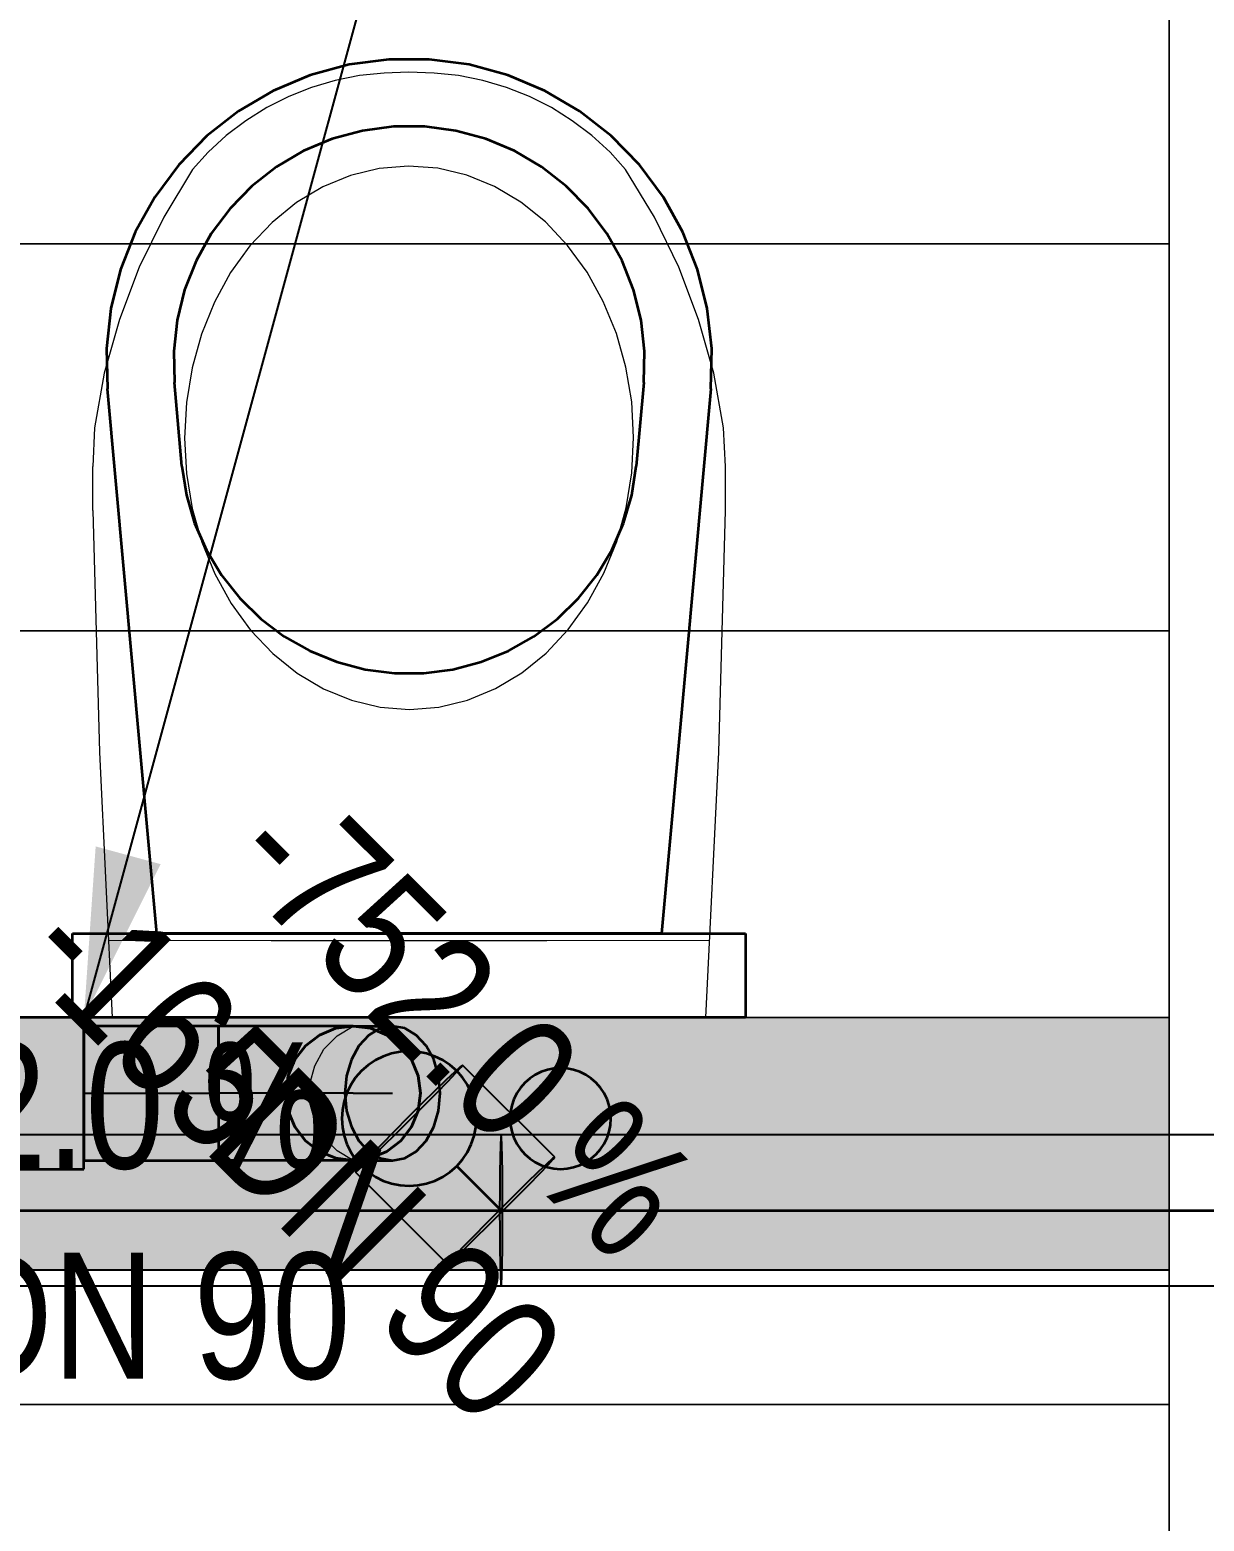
# Model space of a CAD drawing. Extents: x 0 to 756, y -25 to 420.
# Drawn here: x 265.06 to 279.02, y 318.39 to 336.12 of the extents above; entities that cross this region are included whole.
import ezdxf
from ezdxf.lldxf.tags import DXFTag

# ---------------------------------------------------------------- set-up
doc = ezdxf.new("R2010")
doc.units = 0
doc.linetypes.add('_Hiddenline_', pattern=[3, 2, -1])
doc.layers.get('0').update_dxf_attribs({"lineweight": 25})
for name, color, linetype, lineweight in [('ALLGEMEIN03', 7, 'Continuous', 25), ('DESIGN', 7, 'Continuous', 18), ('L_Text', 7, 'Continuous', 25), ('SANIT_R', 7, 'Continuous', 25), ('TREPPE', 7, 'Continuous', 13)]:
    doc.layers.add(name, color=color, linetype=linetype, lineweight=lineweight)
for name, color, linetype, lineweight, true_color in [('L_Abluft', 2, 'Continuous', 35, 0xffff00), ('L_Zuluft', 6, 'Continuous', 35, 0xff00ff), ('S_Einrichtung', 7, 'Continuous', 35, 0x9dff9d), ('S_Kaltwasser', 3, 'Continuous', 35, 0x00ff00), ('S_Schmutzwasser', 7, 'Continuous', 35, 0x808040)]:
    doc.layers.add(name, color=color, linetype=linetype, lineweight=lineweight, true_color=true_color)
doc.styles.get("Standard").update_dxf_attribs({"font": 'arial.ttf'})
tags = doc.linetypes.add('STRICHPUNKT2', pattern=[12.7, 6.35, -3.175, 0, -3.175]).pattern_tags.tags
tags[10:11] = [DXFTag(74, 4), DXFTag(75, 0), DXFTag(340, '0'), DXFTag(46, 0.0), DXFTag(50, 0.0), DXFTag(44, 0.0), DXFTag(45, 0.0)]
tags[8:9] = [DXFTag(74, 4), DXFTag(75, 0), DXFTag(340, '0'), DXFTag(46, 0.0), DXFTag(50, 0.0), DXFTag(44, 0.0), DXFTag(45, 0.0)]
tags[6:7] = [DXFTag(74, 4), DXFTag(75, 0), DXFTag(340, '0'), DXFTag(46, 0.0), DXFTag(50, 0.0), DXFTag(44, 0.0), DXFTag(45, 0.0)]
tags[4:5] = [DXFTag(74, 4), DXFTag(75, 0), DXFTag(340, '0'), DXFTag(46, 0.0), DXFTag(50, 0.0), DXFTag(44, 0.0), DXFTag(45, 0.0)]

# ---------------------------------------------------------------- blocks, each defined once
blk = doc.blocks.new('Referenz-A0T78P30OY')
at = {"layer": 'ALLGEMEIN03', "color": 0, "lineweight": -2}
blk.add_line((260.607, 321.378), (278.607, 321.378), dxfattribs=at)
at = {"layer": 'DESIGN', "color": 0, "lineweight": -2}
for points in [[(266.079, 321.378), (260.607, 321.378), (260.607, 324.378)], [(266.079, 321.378), (266.079, 324.378), (260.607, 324.378)], [(266.079, 324.378), (260.607, 324.378), (260.607, 324.378)], [(278.553, 321.378), (266.079, 321.378), (266.079, 324.378)], [(278.553, 321.378), (278.553, 324.378), (266.079, 324.378)], [(278.553, 324.378), (266.079, 324.378), (278.553, 324.378)], [(278.607, 321.378), (278.553, 321.378), (278.553, 324.378)], [(278.607, 321.378), (278.607, 324.378), (278.553, 324.378)], [(278.607, 324.378), (278.553, 324.378), (278.553, 324.378)], [(266.079, 321.378), (266.079, 321.378), (260.607, 321.378)], [(278.553, 321.378), (278.553, 321.378), (266.079, 321.378)], [(278.607, 321.378), (278.607, 321.378), (278.553, 321.378)]]:
    blk.add_solid(points, dxfattribs=at)
at = {"layer": 'SANIT_R', "color": 0, "lineweight": 13}
for p, q in [((268.695, 335.52), (268.414, 335.437)), ((268.982, 335.577), (268.695, 335.52)), ((269.274, 335.607), (268.982, 335.577)), ((269.567, 335.617), (269.274, 335.607)), ((269.87, 335.607), (269.567, 335.617)), ((270.161, 335.577), (269.87, 335.607)), ((270.449, 335.52), (270.161, 335.577)), ((270.73, 335.437), (270.449, 335.52)), ((268.141, 335.329), (267.88, 335.196)), ((268.414, 335.437), (268.141, 335.329)), ((271.002, 335.329), (270.73, 335.437)), ((271.264, 335.196), (271.002, 335.329)), ((267.88, 335.196), (267.632, 335.04)), ((271.512, 335.04), (271.264, 335.196)), ((267.632, 335.04), (267.399, 334.863)), ((271.745, 334.863), (271.512, 335.04)), ((267.399, 334.863), (267.183, 334.665)), ((271.961, 334.665), (271.745, 334.863)), ((267.183, 334.665), (266.998, 334.459)), ((272.145, 334.459), (271.961, 334.665)), ((266.998, 334.459), (266.656, 333.894)), ((268.876, 334.391), (268.546, 334.254)), ((269.218, 334.474), (268.876, 334.391)), ((269.567, 334.502), (269.218, 334.474)), ((269.915, 334.475), (269.567, 334.502)), ((270.258, 334.393), (269.915, 334.475)), ((270.589, 334.258), (270.258, 334.393)), ((272.488, 333.894), (272.145, 334.459)), ((268.546, 334.254), (268.233, 334.067)), ((270.902, 334.071), (270.589, 334.258)), ((268.233, 334.067), (267.943, 333.832)), ((271.193, 333.837), (270.902, 334.071)), ((266.656, 333.894), (266.365, 333.298)), ((272.778, 333.299), (272.488, 333.894)), ((267.943, 333.832), (267.681, 333.553)), ((271.456, 333.559), (271.193, 333.837)), ((267.681, 333.553), (267.451, 333.235)), ((271.687, 333.241), (271.456, 333.559)), ((266.365, 333.298), (266.132, 332.678)), ((267.451, 333.235), (267.258, 332.883)), ((271.881, 332.89), (271.687, 333.241)), ((273.012, 332.679), (272.778, 333.299)), ((267.258, 332.883), (267.104, 332.504)), ((272.036, 332.512), (271.881, 332.89)), ((266.132, 332.678), (265.949, 332.041)), ((273.195, 332.041), (273.012, 332.679)), ((267.104, 332.504), (266.992, 332.104)), ((272.149, 332.112), (272.036, 332.512)), ((266.992, 332.104), (266.925, 331.689)), ((272.218, 331.697), (272.149, 332.112)), ((265.949, 332.041), (265.833, 331.388)), ((273.311, 331.388), (273.195, 332.041)), ((266.925, 331.689), (266.903, 331.268)), ((272.241, 331.276), (272.218, 331.697)), ((265.833, 331.388), (265.812, 330.929)), ((273.332, 330.929), (273.311, 331.388)), ((266.903, 331.268), (266.926, 330.846)), ((272.219, 330.854), (272.241, 331.276)), ((265.812, 330.407), (265.812, 330.929)), ((266.926, 330.846), (266.995, 330.432)), ((272.152, 330.44), (272.219, 330.854)), ((273.332, 330.407), (273.332, 330.929)), ((265.812, 330.407), (265.891, 327.533)), ((266.995, 330.432), (267.108, 330.032)), ((272.04, 330.039), (272.152, 330.44)), ((273.253, 327.533), (273.332, 330.407)), ((267.108, 330.032), (267.263, 329.653)), ((271.886, 329.66), (272.04, 330.039)), ((267.263, 329.653), (267.457, 329.302)), ((271.693, 329.309), (271.886, 329.66)), ((267.457, 329.302), (267.688, 328.985)), ((271.463, 328.99), (271.693, 329.309)), ((267.688, 328.985), (267.951, 328.706)), ((271.201, 328.711), (271.463, 328.99)), ((270.911, 328.476), (271.201, 328.711)), ((267.951, 328.706), (268.242, 328.472)), ((268.242, 328.472), (268.555, 328.286)), ((270.598, 328.289), (270.911, 328.476)), ((268.555, 328.286), (268.886, 328.15)), ((270.268, 328.153), (270.598, 328.289)), ((268.886, 328.15), (269.228, 328.069)), ((269.228, 328.069), (269.577, 328.041)), ((269.577, 328.041), (269.925, 328.07)), ((269.925, 328.07), (270.268, 328.153)), ((265.891, 327.533), (266.044, 324.378)), ((273.1, 324.378), (273.253, 327.533)), ((266, 325.297), (267.934, 325.296)), ((267.934, 325.296), (269.572, 325.296)), ((269.572, 325.296), (271.21, 325.296)), ((271.21, 325.296), (273.144, 325.297)), ((273.1, 324.378), (266.044, 324.378))]:
    blk.add_line(p, q, dxfattribs=at)
at = {"layer": 'TREPPE', "color": 0}
for p, q in [((278.607, 333.578), (278.607, 338.178)), ((278.607, 338.178), (278.607, 333.578)), ((278.607, 333.578), (260.607, 333.578)), ((260.607, 333.578), (278.607, 333.578)), ((260.607, 333.578), (278.607, 333.578)), ((278.607, 333.578), (260.607, 333.578)), ((278.607, 328.978), (278.607, 333.578)), ((278.607, 333.578), (278.607, 328.978)), ((278.607, 333.578), (278.607, 333.578)), ((278.607, 333.578), (278.607, 333.578)), ((278.607, 328.978), (260.607, 328.978)), ((260.607, 328.978), (278.607, 328.978)), ((260.607, 328.978), (278.607, 328.978)), ((278.607, 328.978), (260.607, 328.978)), ((278.607, 324.378), (278.607, 328.978)), ((278.607, 328.978), (278.607, 324.378)), ((278.607, 328.978), (278.607, 328.978)), ((278.607, 328.978), (278.607, 328.978)), ((278.607, 324.378), (260.607, 324.378)), ((260.607, 324.378), (278.607, 324.378)), ((260.607, 324.378), (278.607, 324.378)), ((278.607, 324.378), (260.607, 324.378)), ((278.607, 319.778), (278.607, 324.378)), ((278.607, 324.378), (278.607, 319.778)), ((278.607, 324.378), (278.607, 324.378)), ((278.607, 324.378), (278.607, 324.378)), ((278.607, 319.778), (260.607, 319.778)), ((260.607, 319.778), (278.607, 319.778)), ((260.607, 319.778), (278.607, 319.778)), ((278.607, 319.778), (260.607, 319.778)), ((278.607, 315.178), (278.607, 319.778)), ((278.607, 319.778), (278.607, 315.178)), ((278.607, 319.778), (278.607, 319.778)), ((278.607, 319.778), (278.607, 319.778))]:
    blk.add_line(p, q, dxfattribs=at)
blk = doc.blocks.new('Bogen-A0T78P6QOY', base_point=(268.107, 322.678))
at = {"color": 0, "linetype": 'ByBlock', "lineweight": -2, "ltscale": 0.35}
for p, q in [((268.507, 324.171), (268.341, 324.044)), ((268.7, 324.251), (268.507, 324.171)), ((268.907, 324.278), (268.7, 324.251)), ((269.114, 324.251), (268.907, 324.278)), ((268.907, 324.278), (268.961, 324.278)), ((268.961, 324.278), (269.121, 324.278)), ((269.093, 324.171), (268.976, 324.044)), ((269.229, 324.251), (269.093, 324.171)), ((269.307, 324.171), (269.114, 324.251)), ((269.121, 324.278), (269.376, 324.278)), ((269.376, 324.278), (269.229, 324.251)), ((269.473, 324.044), (269.307, 324.171)), ((269.522, 324.251), (269.376, 324.278)), ((269.658, 324.171), (269.522, 324.251)), ((269.776, 324.044), (269.658, 324.171)), ((268.341, 324.044), (268.214, 323.878)), ((268.976, 324.044), (268.886, 323.878)), ((269.6, 323.878), (269.473, 324.044)), ((269.865, 323.878), (269.776, 324.044)), ((268.214, 323.878), (268.134, 323.685)), ((268.886, 323.878), (268.829, 323.685)), ((269.68, 323.685), (269.6, 323.878)), ((269.922, 323.685), (269.865, 323.878)), ((268.134, 323.685), (268.107, 323.478)), ((268.829, 323.685), (268.81, 323.478)), ((269.707, 323.478), (269.68, 323.685)), ((269.941, 323.478), (269.922, 323.685)), ((268.107, 323.478), (268.134, 323.271)), ((268.81, 323.478), (268.829, 323.271)), ((269.68, 323.271), (269.707, 323.478)), ((269.922, 323.271), (269.941, 323.478)), ((268.134, 323.271), (268.214, 323.078)), ((268.829, 323.271), (268.886, 323.078)), ((269.6, 323.078), (269.68, 323.271)), ((269.865, 323.078), (269.922, 323.271)), ((268.214, 323.078), (268.341, 322.912)), ((268.886, 323.078), (268.976, 322.912)), ((269.473, 322.912), (269.6, 323.078)), ((269.776, 322.912), (269.865, 323.078)), ((268.341, 322.912), (268.507, 322.785)), ((268.976, 322.912), (269.093, 322.785)), ((269.307, 322.785), (269.473, 322.912)), ((269.658, 322.785), (269.776, 322.912)), ((268.507, 322.785), (268.7, 322.705)), ((268.7, 322.705), (268.907, 322.678)), ((268.907, 322.678), (269.114, 322.705)), ((269.093, 322.785), (269.229, 322.705)), ((269.114, 322.705), (269.307, 322.785)), ((269.229, 322.705), (269.376, 322.678)), ((269.376, 322.678), (269.522, 322.705)), ((269.522, 322.705), (269.658, 322.785)), ((268.907, 322.678), (268.961, 322.678)), ((268.961, 322.678), (269.121, 322.678)), ((269.121, 322.678), (269.376, 322.678))]:
    blk.add_line(p, q, dxfattribs=at)
at = {"color": 0, "linetype": 'STRICHPUNKT2', "lineweight": 25, "ltscale": 0.25}
for p, q in [((268.907, 323.478), (268.961, 323.478)), ((268.961, 323.478), (269.121, 323.478)), ((269.121, 323.478), (269.376, 323.478))]:
    blk.add_line(p, q, dxfattribs=at)
blk = doc.blocks.new('Abluftventilator-A0T78P6UOY', base_point=(261.107, 322.578))
at = {"color": 0, "linetype": 'ByBlock', "lineweight": -2, "ltscale": 0.35}
for p, q in [((261.107, 324.378), (261.107, 322.578)), ((265.707, 324.378), (261.107, 324.378)), ((265.707, 322.578), (265.707, 324.378)), ((261.107, 322.578), (265.707, 322.578))]:
    blk.add_line(p, q, dxfattribs=at)
blk = doc.blocks.new('Bauteilbeschriftung-A0T78P6YOY', base_point=(265.707, 324.378))
at = {"color": 0, "linetype": 'ByBlock', "lineweight": -2, "ltscale": 0.25}
blk.add_line((286.257, 399.77), (265.707, 324.378), dxfattribs=at)
for points in [[(266.619, 326.202), (265.832, 326.202), (265.847, 326.413)], [(265.707, 324.378), (266.619, 326.202), (265.832, 326.202)]]:
    blk.add_solid(points, dxfattribs=at)
blk = doc.blocks.new('Geräteanschluss Rund-A0T78P76OY', base_point=(265.707, 322.678))
at = {"color": 0, "linetype": 'ByBlock', "lineweight": -2, "ltscale": 0.35}
for p, q in [((267.307, 324.278), (265.707, 324.278)), ((265.707, 324.278), (265.707, 323.809)), ((267.307, 324.278), (267.307, 323.809)), ((265.707, 323.809), (265.707, 323.146)), ((267.307, 323.809), (267.307, 323.146)), ((265.707, 323.146), (265.707, 322.678)), ((267.307, 323.146), (267.307, 322.678)), ((265.707, 322.678), (267.307, 322.678))]:
    blk.add_line(p, q, dxfattribs=at)
at = {"color": 0, "linetype": 'STRICHPUNKT2', "lineweight": 25, "ltscale": 0.25}
blk.add_line((265.707, 323.478), (267.307, 323.478), dxfattribs=at)
blk = doc.blocks.new('Bogen-A0T78P7AOY', base_point=(267.307, 322.678))
at = {"color": 0, "linetype": 'ByBlock', "lineweight": -2, "ltscale": 0.35}
for p, q in [((267.307, 324.251), (267.307, 324.278)), ((267.721, 324.278), (267.307, 324.278)), ((267.307, 324.171), (267.307, 324.251)), ((267.307, 324.044), (267.307, 324.171)), ((268.107, 324.278), (267.721, 324.278)), ((268.438, 324.278), (268.107, 324.278)), ((268.341, 324.044), (268.507, 324.171)), ((268.693, 324.278), (268.438, 324.278)), ((268.507, 324.171), (268.7, 324.251)), ((268.852, 324.278), (268.693, 324.278)), ((268.7, 324.251), (268.907, 324.278)), ((268.907, 324.278), (268.852, 324.278)), ((268.907, 324.278), (269.114, 324.251)), ((269.114, 324.251), (269.307, 324.171)), ((269.307, 324.171), (269.473, 324.044)), ((267.307, 323.878), (267.307, 324.044)), ((268.214, 323.878), (268.341, 324.044)), ((269.473, 324.044), (269.6, 323.878)), ((267.307, 323.685), (267.307, 323.878)), ((268.134, 323.685), (268.214, 323.878)), ((269.6, 323.878), (269.68, 323.685)), ((267.307, 323.478), (267.307, 323.685)), ((268.107, 323.478), (268.134, 323.685)), ((269.68, 323.685), (269.707, 323.478)), ((267.307, 323.478), (267.307, 323.271)), ((268.134, 323.271), (268.107, 323.478)), ((269.707, 323.478), (269.68, 323.271)), ((267.307, 323.271), (267.307, 323.078)), ((268.214, 323.078), (268.134, 323.271)), ((269.68, 323.271), (269.6, 323.078)), ((267.307, 323.078), (267.307, 322.912)), ((268.341, 322.912), (268.214, 323.078)), ((269.6, 323.078), (269.473, 322.912)), ((267.307, 322.912), (267.307, 322.785)), ((268.507, 322.785), (268.341, 322.912)), ((269.473, 322.912), (269.307, 322.785)), ((267.307, 322.785), (267.307, 322.705)), ((267.307, 322.705), (267.307, 322.678)), ((268.7, 322.705), (268.507, 322.785)), ((268.907, 322.678), (268.7, 322.705)), ((269.114, 322.705), (268.907, 322.678)), ((269.307, 322.785), (269.114, 322.705)), ((267.721, 322.678), (267.307, 322.678)), ((268.107, 322.678), (267.721, 322.678)), ((268.438, 322.678), (268.107, 322.678)), ((268.693, 322.678), (268.438, 322.678)), ((268.852, 322.678), (268.693, 322.678)), ((268.907, 322.678), (268.852, 322.678))]:
    blk.add_line(p, q, dxfattribs=at)
at = {"color": 0, "linetype": '_Hiddenline_', "lineweight": 18}
for p, q in [((268.56, 324.001), (268.716, 324.162)), ((268.716, 324.162), (268.907, 324.278)), ((268.451, 323.806), (268.56, 324.001)), ((268.394, 323.59), (268.451, 323.806)), ((268.394, 323.366), (268.394, 323.59)), ((268.451, 323.15), (268.394, 323.366)), ((268.56, 322.955), (268.451, 323.15)), ((268.716, 322.794), (268.56, 322.955)), ((268.907, 322.678), (268.716, 322.794))]:
    blk.add_line(p, q, dxfattribs=at)
at = {"color": 0, "linetype": 'STRICHPUNKT2', "lineweight": 25, "ltscale": 0.25}
for p, q in [((267.721, 323.478), (267.307, 323.478)), ((268.107, 323.478), (267.721, 323.478)), ((268.438, 323.478), (268.107, 323.478)), ((268.693, 323.478), (268.438, 323.478)), ((268.852, 323.478), (268.693, 323.478)), ((268.907, 323.478), (268.852, 323.478))]:
    blk.add_line(p, q, dxfattribs=at)
blk = doc.blocks.new('Wickelfalzrohr-A0T78P86OY', base_point=(268.107, 322.678))
at = {"color": 0, "linetype": 'ByBlock', "lineweight": -2, "ltscale": 0.35}
for p, q in [((268.507, 324.171), (268.341, 324.044)), ((268.7, 324.251), (268.507, 324.171)), ((268.907, 324.278), (268.7, 324.251)), ((269.114, 324.251), (268.907, 324.278)), ((269.307, 324.171), (269.114, 324.251)), ((269.473, 324.044), (269.307, 324.171)), ((268.341, 324.044), (268.214, 323.878)), ((269.6, 323.878), (269.473, 324.044)), ((268.214, 323.878), (268.134, 323.685)), ((269.68, 323.685), (269.6, 323.878)), ((268.134, 323.685), (268.107, 323.478)), ((269.707, 323.478), (269.68, 323.685)), ((268.107, 323.478), (268.134, 323.271)), ((269.68, 323.271), (269.707, 323.478)), ((268.134, 323.271), (268.214, 323.078)), ((269.6, 323.078), (269.68, 323.271)), ((268.214, 323.078), (268.341, 322.912)), ((269.473, 322.912), (269.6, 323.078)), ((268.341, 322.912), (268.507, 322.785)), ((269.307, 322.785), (269.473, 322.912)), ((268.507, 322.785), (268.7, 322.705)), ((268.7, 322.705), (268.907, 322.678)), ((268.907, 322.678), (269.114, 322.705)), ((269.114, 322.705), (269.307, 322.785))]:
    blk.add_line(p, q, dxfattribs=at)
at = {"color": 0, "linetype": '_Hiddenline_', "lineweight": 18}
for p, q in [((268.56, 324.001), (268.716, 324.162)), ((268.716, 324.162), (268.907, 324.278)), ((268.451, 323.806), (268.56, 324.001)), ((268.394, 323.59), (268.451, 323.806)), ((268.394, 323.366), (268.394, 323.59)), ((268.451, 323.15), (268.394, 323.366)), ((268.56, 322.955), (268.451, 323.15)), ((268.716, 322.794), (268.56, 322.955)), ((268.907, 322.678), (268.716, 322.794))]:
    blk.add_line(p, q, dxfattribs=at)
at = {"color": 0, "linetype": 'STRICHPUNKT2', "lineweight": 25, "ltscale": 0.25}
blk.add_line((268.907, 323.478), (268.907, 323.478), dxfattribs=at)
blk = doc.blocks.new('WC-A0T78P88OY', base_point=(265.572, 324.378))
at = {"color": 0, "linetype": 'ByBlock', "lineweight": -2, "ltscale": 0.35}
for p, q in [((268.859, 335.707), (268.398, 335.581)), ((269.333, 335.77), (268.859, 335.707)), ((269.811, 335.77), (269.333, 335.77)), ((270.285, 335.707), (269.811, 335.77)), ((270.746, 335.581), (270.285, 335.707)), ((268.398, 335.581), (267.957, 335.396)), ((271.186, 335.396), (270.746, 335.581)), ((267.957, 335.396), (267.545, 335.153)), ((271.599, 335.153), (271.186, 335.396)), ((267.545, 335.153), (267.169, 334.859)), ((271.975, 334.859), (271.599, 335.153)), ((269.018, 334.922), (268.659, 334.825)), ((269.386, 334.972), (269.018, 334.922)), ((269.758, 334.972), (269.386, 334.972)), ((270.126, 334.922), (269.758, 334.972)), ((270.485, 334.825), (270.126, 334.922)), ((267.169, 334.859), (266.835, 334.517)), ((268.659, 334.825), (268.317, 334.681)), ((270.827, 334.681), (270.485, 334.825)), ((272.309, 334.517), (271.975, 334.859)), ((268.317, 334.681), (267.996, 334.492)), ((271.148, 334.492), (270.827, 334.681)), ((266.835, 334.517), (266.549, 334.133)), ((267.996, 334.492), (267.703, 334.263)), ((271.44, 334.263), (271.148, 334.492)), ((272.595, 334.133), (272.309, 334.517)), ((267.703, 334.263), (267.444, 333.997)), ((271.7, 333.997), (271.44, 334.263)), ((266.549, 334.133), (266.317, 333.716)), ((272.827, 333.716), (272.595, 334.133)), ((267.444, 333.997), (267.221, 333.699)), ((271.922, 333.699), (271.7, 333.997)), ((266.317, 333.716), (266.142, 333.271)), ((267.221, 333.699), (267.041, 333.375)), ((272.103, 333.375), (271.922, 333.699)), ((273.002, 333.271), (272.827, 333.716)), ((267.041, 333.375), (266.904, 333.029)), ((272.239, 333.029), (272.103, 333.375)), ((266.142, 333.271), (266.027, 332.807)), ((273.117, 332.807), (273.002, 333.271)), ((266.904, 333.029), (266.815, 332.668)), ((272.329, 332.668), (272.239, 333.029)), ((266.027, 332.807), (265.975, 332.332)), ((273.169, 332.332), (273.117, 332.807)), ((266.815, 332.668), (266.775, 332.299)), ((272.369, 332.299), (272.329, 332.668)), ((265.975, 332.332), (265.987, 331.854)), ((266.775, 332.299), (266.783, 331.927)), ((272.361, 331.927), (272.369, 332.299)), ((273.157, 331.854), (273.169, 332.332)), ((266.872, 330.935), (266.783, 331.927)), ((272.361, 331.927), (272.272, 330.935)), ((266.572, 325.378), (265.987, 331.854)), ((273.157, 331.854), (272.572, 325.378)), ((266.872, 330.935), (266.926, 330.59)), ((272.218, 330.59), (272.272, 330.935)), ((266.926, 330.59), (267.023, 330.255)), ((272.121, 330.255), (272.218, 330.59)), ((267.023, 330.255), (267.163, 329.936)), ((271.981, 329.936), (272.121, 330.255)), ((267.163, 329.936), (267.342, 329.637)), ((271.802, 329.637), (271.981, 329.936)), ((267.342, 329.637), (267.559, 329.363)), ((271.585, 329.363), (271.802, 329.637)), ((267.559, 329.363), (267.809, 329.119)), ((271.335, 329.119), (271.585, 329.363)), ((267.809, 329.119), (268.088, 328.91)), ((271.056, 328.91), (271.335, 329.119)), ((268.088, 328.91), (268.391, 328.738)), ((270.753, 328.738), (271.056, 328.91)), ((268.391, 328.738), (268.714, 328.607)), ((270.43, 328.607), (270.753, 328.738)), ((268.714, 328.607), (269.052, 328.518)), ((270.092, 328.518), (270.43, 328.607)), ((269.052, 328.518), (269.398, 328.473)), ((269.398, 328.473), (269.746, 328.473)), ((269.746, 328.473), (270.092, 328.518)), ((265.572, 324.378), (265.572, 325.378)), ((265.572, 325.378), (273.572, 325.378)), ((272.572, 325.378), (266.572, 325.378)), ((273.572, 325.378), (273.572, 324.378)), ((273.572, 324.378), (265.572, 324.378))]:
    blk.add_line(p, q, dxfattribs=at)
blk = doc.blocks.new('Anschluss-Element-A0T78P8AOY', base_point=(270.772, 322.578))
at = {"color": 0, "lineweight": -2}
for p, q in [((271.217, 323.757), (271.142, 323.732)), ((271.294, 323.773), (271.217, 323.757)), ((271.372, 323.778), (271.294, 323.773)), ((271.45, 323.773), (271.372, 323.778)), ((271.527, 323.757), (271.45, 323.773)), ((271.602, 323.732), (271.527, 323.757)), ((270.948, 323.602), (270.896, 323.543)), ((271.007, 323.654), (270.948, 323.602)), ((271.072, 323.697), (271.007, 323.654)), ((271.142, 323.732), (271.072, 323.697)), ((271.672, 323.697), (271.602, 323.732)), ((271.737, 323.654), (271.672, 323.697)), ((271.796, 323.602), (271.737, 323.654)), ((271.848, 323.543), (271.796, 323.602)), ((270.818, 323.407), (270.792, 323.333)), ((270.852, 323.478), (270.818, 323.407)), ((270.896, 323.543), (270.852, 323.478)), ((271.892, 323.478), (271.848, 323.543)), ((271.926, 323.407), (271.892, 323.478)), ((271.952, 323.333), (271.926, 323.407)), ((270.777, 323.256), (270.772, 323.178)), ((270.792, 323.333), (270.777, 323.256)), ((271.967, 323.256), (271.952, 323.333)), ((271.972, 323.178), (271.967, 323.256)), ((270.772, 323.178), (270.777, 323.1)), ((270.777, 323.1), (270.792, 323.023)), ((271.952, 323.023), (271.967, 323.1)), ((271.967, 323.1), (271.972, 323.178)), ((270.792, 323.023), (270.818, 322.948)), ((270.818, 322.948), (270.852, 322.878)), ((270.852, 322.878), (270.896, 322.813)), ((271.848, 322.813), (271.892, 322.878)), ((271.892, 322.878), (271.926, 322.948)), ((271.926, 322.948), (271.952, 323.023)), ((270.896, 322.813), (270.948, 322.754)), ((270.948, 322.754), (271.007, 322.702)), ((271.007, 322.702), (271.072, 322.658)), ((271.672, 322.658), (271.737, 322.702)), ((271.737, 322.702), (271.796, 322.754)), ((271.796, 322.754), (271.848, 322.813)), ((271.072, 322.658), (271.142, 322.624)), ((271.142, 322.624), (271.217, 322.598)), ((271.217, 322.598), (271.294, 322.583)), ((271.294, 322.583), (271.372, 322.578)), ((271.372, 322.578), (271.45, 322.583)), ((271.45, 322.583), (271.527, 322.598)), ((271.527, 322.598), (271.602, 322.624)), ((271.602, 322.624), (271.672, 322.658))]:
    blk.add_line(p, q, dxfattribs=at)
blk = doc.blocks.new('Anschluss-Element-A0T78P8COY', base_point=(268.772, 322.378))
at = {"color": 0, "lineweight": -2}
for p, q in [((269.365, 323.951), (269.266, 323.917)), ((269.468, 323.971), (269.365, 323.951)), ((269.572, 323.978), (269.468, 323.971)), ((269.676, 323.971), (269.572, 323.978)), ((269.779, 323.951), (269.676, 323.971)), ((269.878, 323.917), (269.779, 323.951)), ((269.085, 323.813), (269.006, 323.744)), ((269.172, 323.871), (269.085, 323.813)), ((269.266, 323.917), (269.172, 323.871)), ((269.972, 323.871), (269.878, 323.917)), ((270.059, 323.813), (269.972, 323.871)), ((270.138, 323.744), (270.059, 323.813)), ((268.879, 323.578), (268.833, 323.484)), ((268.937, 323.665), (268.879, 323.578)), ((269.006, 323.744), (268.937, 323.665)), ((270.207, 323.665), (270.138, 323.744)), ((270.265, 323.578), (270.207, 323.665)), ((270.311, 323.484), (270.265, 323.578)), ((268.833, 323.484), (268.799, 323.385)), ((270.345, 323.385), (270.311, 323.484)), ((268.779, 323.282), (268.772, 323.178)), ((268.799, 323.385), (268.779, 323.282)), ((270.365, 323.282), (270.345, 323.385)), ((270.372, 323.178), (270.365, 323.282)), ((268.772, 323.178), (268.779, 323.073)), ((268.779, 323.073), (268.799, 322.971)), ((270.345, 322.971), (270.365, 323.073)), ((270.365, 323.073), (270.372, 323.178)), ((268.799, 322.971), (268.833, 322.872)), ((268.833, 322.872), (268.879, 322.778)), ((270.265, 322.778), (270.311, 322.872)), ((270.311, 322.872), (270.345, 322.971)), ((268.879, 322.778), (268.937, 322.691)), ((268.937, 322.691), (269.006, 322.612)), ((270.138, 322.612), (270.207, 322.691)), ((270.207, 322.691), (270.265, 322.778)), ((269.006, 322.612), (269.085, 322.543)), ((269.085, 322.543), (269.172, 322.485)), ((269.972, 322.485), (270.059, 322.543)), ((270.059, 322.543), (270.138, 322.612)), ((269.172, 322.485), (269.266, 322.439)), ((269.266, 322.439), (269.365, 322.405)), ((269.365, 322.405), (269.468, 322.385)), ((269.468, 322.385), (269.572, 322.378)), ((269.572, 322.378), (269.676, 322.385)), ((269.676, 322.385), (269.779, 322.405)), ((269.779, 322.405), (269.878, 322.439)), ((269.878, 322.439), (269.972, 322.485))]:
    blk.add_line(p, q, dxfattribs=at)
blk = doc.blocks.new('Abwasserleitung-A0T78PD0OY', base_point=(270.138, 322.083))
at = {"color": 0, "linetype": 'ByBlock', "lineweight": -2, "ltscale": 0.35}
blk.add_line((270.138, 322.612), (270.666, 322.084), dxfattribs=at)
blk = doc.blocks.new('Abwasserleitung-A0T78PD2OY', base_point=(262.126, 322.083))
at = {"color": 0, "linetype": 'ByBlock', "lineweight": -2, "ltscale": 0.35}
blk.add_line((262.126, 322.084), (270.666, 322.084), dxfattribs=at)
blk = doc.blocks.new('Abwasserleitung-A0T78PD4OY', base_point=(270.666, 322.083))
at = {"color": 0, "linetype": 'ByBlock', "lineweight": -2, "ltscale": 0.35}
blk.add_line((270.666, 322.084), (298.09, 322.084), dxfattribs=at)
blk = doc.blocks.new('Distributor Abwasserleitung-A0T78PD8OY', base_point=(269.871, 321.708))
at = {"color": 0, "lineweight": 13}
blk.add_line((270.666, 322.084), (270.666, 322.084), dxfattribs=at)
blk = doc.blocks.new('Abwasser Schnellansicht-A0T78PECOY', base_point=(242.887, 319.448))
at = {"color": 0, "linetype": 'ByBlock', "lineweight": -2, "ltscale": 0.25}
for p, q in [((270.183, 323.796), (270.117, 323.735)), ((270.129, 323.723), (270.19, 323.789)), ((270.208, 323.814), (270.183, 323.796)), ((270.19, 323.789), (270.208, 323.814)), ((271.303, 322.72), (270.208, 323.814)), ((270.013, 323.637), (269.879, 323.507)), ((269.901, 323.485), (270.031, 323.619)), ((270.117, 323.735), (270.013, 323.637)), ((270.031, 323.619), (270.129, 323.723)), ((269.879, 323.507), (269.724, 323.355)), ((269.749, 323.33), (269.901, 323.485)), ((269.724, 323.355), (269.559, 323.191)), ((269.585, 323.165), (269.749, 323.33)), ((269.559, 323.191), (269.395, 323.025)), ((269.42, 323.001), (269.585, 323.165)), ((270.666, 322.984), (262.126, 322.984)), ((269.243, 322.871), (269.113, 322.737)), ((269.395, 323.025), (269.243, 322.871)), ((269.265, 322.849), (269.42, 323.001)), ((270.657, 322.863), (270.654, 322.72)), ((270.657, 322.863), (270.654, 322.72)), ((270.662, 322.953), (270.657, 322.863)), ((270.662, 322.953), (270.657, 322.863)), ((270.666, 322.984), (270.662, 322.953)), ((270.666, 322.984), (270.662, 322.953)), ((270.671, 322.953), (270.666, 322.984)), ((298.59, 322.984), (270.666, 322.984)), ((270.671, 322.953), (270.666, 322.984)), ((270.675, 322.863), (270.671, 322.953)), ((270.675, 322.863), (270.671, 322.953)), ((270.679, 322.72), (270.675, 322.863)), ((270.679, 322.72), (270.675, 322.863)), ((269.113, 322.737), (269.014, 322.633)), ((269.027, 322.62), (269.131, 322.719)), ((269.131, 322.719), (269.265, 322.849)), ((270.654, 322.72), (270.651, 322.534)), ((270.654, 322.72), (270.651, 322.534)), ((270.682, 322.534), (270.679, 322.72)), ((270.682, 322.534), (270.679, 322.72)), ((271.278, 322.702), (271.211, 322.641)), ((271.224, 322.628), (271.284, 322.695)), ((271.303, 322.72), (271.278, 322.702)), ((271.284, 322.695), (271.303, 322.72)), ((268.954, 322.566), (268.936, 322.541)), ((268.936, 322.541), (268.961, 322.56)), ((270.03, 321.447), (268.936, 322.541)), ((269.014, 322.633), (268.954, 322.566)), ((268.961, 322.56), (269.027, 322.62)), ((270.651, 322.534), (270.649, 322.316)), ((270.651, 322.534), (270.649, 322.316)), ((270.684, 322.316), (270.682, 322.534)), ((270.684, 322.316), (270.682, 322.534)), ((271.107, 322.543), (270.973, 322.413)), ((270.996, 322.391), (271.125, 322.525)), ((271.211, 322.641), (271.107, 322.543)), ((271.125, 322.525), (271.224, 322.628)), ((270.973, 322.413), (270.819, 322.261)), ((270.843, 322.236), (270.996, 322.391)), ((270.649, 322.316), (270.648, 322.084)), ((270.649, 322.316), (270.648, 322.084)), ((270.819, 322.261), (270.654, 322.096)), ((270.679, 322.071), (270.843, 322.236)), ((270.684, 322.084), (270.684, 322.316)), ((270.684, 322.084), (270.684, 322.316)), ((270.654, 322.096), (270.489, 321.931)), ((270.514, 321.907), (270.679, 322.071)), ((270.648, 322.084), (270.649, 321.851)), ((270.648, 322.084), (270.649, 321.851)), ((270.684, 321.851), (270.684, 322.084)), ((270.684, 321.851), (270.684, 322.084)), ((270.489, 321.931), (270.337, 321.776)), ((270.359, 321.754), (270.514, 321.907)), ((270.649, 321.851), (270.651, 321.634)), ((270.649, 321.851), (270.651, 321.634)), ((270.682, 321.634), (270.684, 321.851)), ((270.682, 321.634), (270.684, 321.851)), ((270.207, 321.643), (270.109, 321.539)), ((270.122, 321.526), (270.225, 321.625)), ((270.337, 321.776), (270.207, 321.643)), ((270.225, 321.625), (270.359, 321.754)), ((270.651, 321.634), (270.654, 321.447)), ((270.651, 321.634), (270.654, 321.447)), ((270.679, 321.447), (270.682, 321.634)), ((270.679, 321.447), (270.682, 321.634)), ((270.048, 321.472), (270.03, 321.447)), ((270.03, 321.447), (270.055, 321.466)), ((270.109, 321.539), (270.048, 321.472)), ((270.055, 321.466), (270.122, 321.526)), ((270.654, 321.447), (270.657, 321.304)), ((270.654, 321.447), (270.657, 321.304)), ((270.675, 321.304), (270.679, 321.447)), ((270.675, 321.304), (270.679, 321.447)), ((270.657, 321.304), (270.662, 321.214)), ((270.657, 321.304), (270.662, 321.214)), ((270.671, 321.214), (270.675, 321.304)), ((270.671, 321.214), (270.675, 321.304)), ((270.666, 321.184), (262.126, 321.184)), ((270.662, 321.214), (270.666, 321.184)), ((270.662, 321.214), (270.666, 321.184)), ((270.666, 321.184), (270.671, 321.214)), ((270.666, 321.184), (270.671, 321.214)), ((298.59, 321.184), (270.666, 321.184))]:
    blk.add_line(p, q, dxfattribs=at)
at = {"color": 253, "linetype": 'ByBlock', "lineweight": -2, "ltscale": 0.25, "true_color": 0xa0a0a0, "char_height": 1.5, "attachment_point": 1, "rotation": 315}
for s, insert in [('{\\W0.8;\\fArial;-75}', (268.403, 327.246)), ('{\\W0.8;\\fArial;-165}', (265.941, 326.102)), ('{\\W0.8;\\fArial;2.0 %}', (270.071, 325.507)), ('{\\W0.8;\\fArial;DN 90}', (268.16, 323.883))]:
    blk.add_mtext(s, dxfattribs=dict(at, insert=insert))
at = {"color": 253, "linetype": 'ByBlock', "lineweight": -2, "ltscale": 0.25, "true_color": 0xa0a0a0, "char_height": 1.5, "attachment_point": 1}
for s, insert in [('{\\W0.8;\\fArial;2.0 %}', (264.328, 324.084)), ('{\\W0.8;\\fArial;DN 90}', (264.125, 321.584))]:
    blk.add_mtext(s, dxfattribs=dict(at, insert=insert))

msp = doc.modelspace()

# ---------------------------------------------------------------- block references
at = {"color": 8, "lineweight": 25, "ltscale": 0.25, "true_color": 0x808080}
msp.add_blockref('Referenz-A0T78P30OY', (0, 0), dxfattribs=at)
at = {"layer": 'L_Abluft', "ltscale": 0.35}
for name, p in [('Abluftventilator-A0T78P6UOY', (261.107, 322.578)), ('Geräteanschluss Rund-A0T78P76OY', (265.707, 322.678))]:
    msp.add_blockref(name, p, dxfattribs=at)
at = {"layer": 'L_Text', "color": 7, "ltscale": 0.25}
msp.add_blockref('Bauteilbeschriftung-A0T78P6YOY', (265.707, 324.378), dxfattribs=at)
at = {"layer": 'L_Zuluft', "ltscale": 0.35}
for name, p in [('Bogen-A0T78P7AOY', (267.307, 322.678)), ('Bogen-A0T78P6QOY', (268.107, 322.678)), ('Wickelfalzrohr-A0T78P86OY', (268.107, 322.678))]:
    msp.add_blockref(name, p, dxfattribs=at)
at = {"layer": 'S_Einrichtung', "ltscale": 0.35}
msp.add_blockref('WC-A0T78P88OY', (265.572, 324.378), dxfattribs=at)
at = {"layer": 'S_Kaltwasser', "ltscale": 0.35}
msp.add_blockref('Anschluss-Element-A0T78P8AOY', (270.772, 322.578), dxfattribs=at)
at = {"layer": 'S_Schmutzwasser', "lineweight": 25, "ltscale": 0.25}
msp.add_blockref('Abwasser Schnellansicht-A0T78PECOY', (242.887, 319.448), dxfattribs=at)
at = {"layer": 'S_Schmutzwasser', "ltscale": 0.35}
for name, p in [('Anschluss-Element-A0T78P8COY', (268.772, 322.378)), ('Abwasserleitung-A0T78PD0OY', (270.138, 322.083)), ('Abwasserleitung-A0T78PD2OY', (262.126, 322.083)), ('Abwasserleitung-A0T78PD4OY', (270.666, 322.083)), ('Distributor Abwasserleitung-A0T78PD8OY', (269.871, 321.708))]:
    msp.add_blockref(name, p, dxfattribs=at)

doc.saveas('drawing.dxf')
